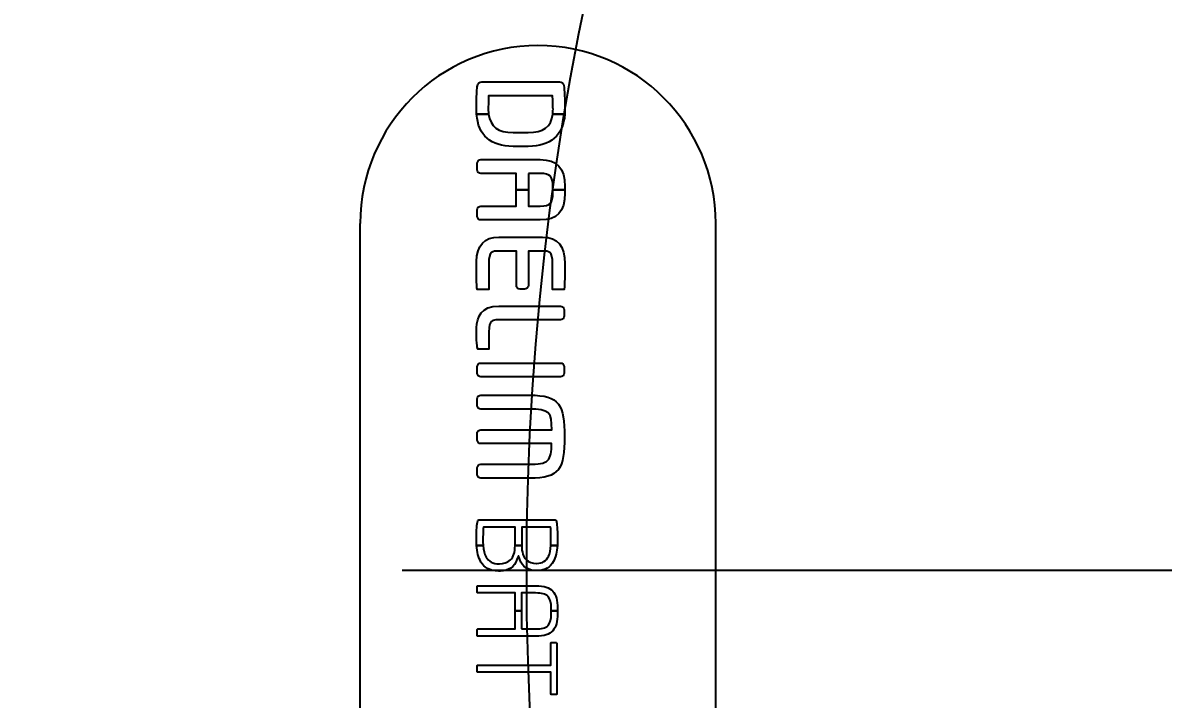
# Model space of a CAD drawing. Extents: x 4534 to 7211, y -322 to 1921.
# Drawn here: x 5032.8 to 5097, y 1279.9 to 1317.9 of the extents above; entities that cross this region are included whole.
import ezdxf
from ezdxf.lldxf.tags import DXFTag

# ---------------------------------------------------------------- set-up
doc = ezdxf.new("R2010")
doc.units = 0
doc.header["$LTSCALE"] = 3
doc.header["$MEASUREMENT"] = 0
doc.linetypes.add('CENTER', pattern=[2, 1.25, -0.25, 0.25, -0.25])
doc.layers.get('0').update_dxf_attribs({"linetype": 'CONTINUOUS'})
doc.layers.get('DEFPOINTS').update_dxf_attribs({"linetype": 'CONTINUOUS'})
doc.layers.add('THIN', color=8, linetype='CONTINUOUS')
doc.layers.add('중심선', color=1, linetype='CENTER')
doc.styles.get("Standard").update_dxf_attribs({"font": 'NanumGothic.ttf'})
tags = doc.linetypes.add('DASHED', pattern=[0.75, 0.5, -0.25]).pattern_tags.tags
tags[6:7] = [DXFTag(74, 4), DXFTag(75, 0), DXFTag(340, '0'), DXFTag(46, 1.0), DXFTag(50, 0.0), DXFTag(44, 0.0), DXFTag(45, 0.0)]
tags[4:5] = [DXFTag(74, 4), DXFTag(75, 0), DXFTag(340, '0'), DXFTag(46, 1.0), DXFTag(50, 0.0), DXFTag(44, 0.0), DXFTag(45, 0.0)]
doc.dimstyles.get("Standard").update_dxf_attribs({"dimtxt": 0.18, "dimasz": 0.18, "dimexe": 0.18, "dimexo": 0.0625, "dimgap": 0.09, "dimtad": 0, "dimtih": 1, "dimtoh": 1, "dimdec": 4, "dimzin": 0, "dimdsep": 46, "dimtxsty": 'Standard', "dimcen": 0.09, "dimadec": 0, "dimazin": 0, "dimtfac": 1, "dimtdec": 4, "dimtofl": 0, "dimtmove": 0, "dimatfit": 3, "dimfxl": 0, "dimtolj": 1, "dimtzin": 0, "dimarcsym": 0})

# ---------------------------------------------------------------- blocks, each defined once
blk = doc.blocks.new('*D39')
at = {"color": 3, "linetype": 'Continuous', "lineweight": -2}
for p, q in [((4786.179, 1468.209), (4786.179, 1606.012)), ((5476.224, 1288.12), (5476.224, 1606.012))]:
    blk.add_line(p, q, dxfattribs=at)
at = {"color": 3, "linetype": 'Continuous', "lineweight": 0}
blk.add_line((4806.179, 1605.212), (5456.224, 1605.212), dxfattribs=at)
at = {"color": 3, "linetype": 'Continuous'}
for points in [[(4806.179, 1608.545), (4806.179, 1601.878), (4786.179, 1605.212)], [(5456.224, 1608.545), (5456.224, 1601.878), (5476.224, 1605.212)]]:
    blk.add_solid(points, dxfattribs=at)
at = {"layer": 'DEFPOINTS', "color": 0, "linetype": 'Continuous'}
for p in [(5476.224, 1605.212), (4786.179, 1467.209), (5476.224, 1287.12)]:
    blk.add_point(p, dxfattribs=at)
at = {"color": 2, "linetype": 'Continuous', "lineweight": 5, "insert": (5143.836, 1631.542), "char_height": 30, "attachment_point": 5}
blk.add_mtext('\\A1;690', dxfattribs=at)
blk = doc.blocks.new('*D40')
at = {"color": 3, "lineweight": -2}
for p, q in [((4912.889, 1486.323), (5594.285, 1486.323)), ((4912.889, 1087.92), (5594.285, 1087.92))]:
    blk.add_line(p, q, dxfattribs=at)
at = {"color": 3, "linetype": 'Continuous', "lineweight": 0}
for p, q in [((5593.485, 1466.323), (5593.485, 1303.9)), ((5593.485, 1107.92), (5593.485, 1269.454))]:
    blk.add_line(p, q, dxfattribs=at)
at = {"color": 3}
for points in [[(5590.152, 1466.323), (5596.819, 1466.323), (5593.485, 1486.323)], [(5590.152, 1107.92), (5596.819, 1107.92), (5593.485, 1087.92)]]:
    blk.add_solid(points, dxfattribs=at)
at = {"layer": 'DEFPOINTS', "color": 0}
for p in [(4911.889, 1486.323), (4911.889, 1087.92), (5593.485, 1087.92)]:
    blk.add_point(p, dxfattribs=at)
at = {"color": 2, "insert": (5593.485, 1286.677), "char_height": 30, "attachment_point": 5}
blk.add_mtext('\\A1;400', dxfattribs=at)
blk = doc.blocks.new('*D41')
at = {"color": 3, "linetype": 'Continuous', "lineweight": -2}
for p, q in [((5006.224, 1358.12), (5006.224, 1548.121)), ((5476.224, 1288.12), (5476.224, 1548.121))]:
    blk.add_line(p, q, dxfattribs=at)
at = {"color": 3, "linetype": 'Continuous', "lineweight": 0}
blk.add_line((5026.224, 1547.321), (5456.224, 1547.321), dxfattribs=at)
at = {"color": 3, "linetype": 'Continuous'}
for points in [[(5026.224, 1550.654), (5026.224, 1543.988), (5006.224, 1547.321)], [(5456.224, 1550.654), (5456.224, 1543.988), (5476.224, 1547.321)]]:
    blk.add_solid(points, dxfattribs=at)
at = {"layer": 'DEFPOINTS', "color": 0, "linetype": 'Continuous'}
for p in [(5476.224, 1547.321), (5006.224, 1357.12), (5476.224, 1287.12)]:
    blk.add_point(p, dxfattribs=at)
at = {"color": 2, "linetype": 'Continuous', "lineweight": 5, "insert": (5241.224, 1568.544), "char_height": 30, "attachment_point": 5}
blk.add_mtext('\\A1;470', dxfattribs=at)

msp = doc.modelspace()

# ---------------------------------------------------------------- linework, layer by layer
at = {"linetype": 'ByBlock', "ltscale": 3}
for centre, start, end in [((5215.963, 1287.276), 120.81371, 180.05778), ((5215.963, 1286.964), 179.94222, 239.18629)]:
    msp.add_arc(centre, 154.804, start, end, dxfattribs=at)
for points in [[(5476.224, 1287.12), (5476.224, 1291.778), (5475.667, 1302.736), (5472.743, 1319.849), (5467.012, 1338.043), (5458.885, 1358.375), (5448.39, 1374.212), (5436.385, 1388.97), (5422.675, 1402.964), (5409.43, 1414.184), (5397.789, 1422.681), (5389.111, 1428.398), (5381.454, 1433.02), (5373.95, 1437.219), (5365.504, 1441.58), (5355.533, 1446.244), (5342.033, 1451.859), (5325.767, 1457.476), (5306.954, 1462.536), (5288.203, 1466.497), (5268.422, 1469.96), (5247.785, 1472.908), (5227.447, 1475.208), (5207.748, 1476.963), (5187.526, 1478.355), (5166.043, 1479.339), (5144.095, 1480.038), (5122.719, 1480.679), (5100.395, 1481.403), (5076.913, 1482.155), (5052.94, 1482.915), (5034.796, 1483.475), (5021.815, 1483.867), (5012.59, 1484.141), (5001.289, 1484.47), (4987.779, 1484.852), (4954.499, 1485.279), (4936.571, 1485.74), (4923.883, 1486.041), (4918.518, 1486.193), (4916.308, 1486.243), (4914.098, 1486.293), (4911.889, 1486.341)], [(5476.224, 1287.12), (5476.224, 1282.462), (5475.667, 1271.504), (5472.743, 1254.391), (5467.012, 1236.197), (5458.885, 1215.865), (5448.39, 1200.028), (5436.385, 1185.27), (5422.675, 1171.276), (5409.43, 1160.056), (5397.789, 1151.559), (5389.111, 1145.842), (5381.454, 1141.22), (5373.95, 1137.021), (5365.504, 1132.66), (5355.533, 1127.996), (5342.033, 1122.381), (5325.767, 1116.764), (5306.954, 1111.704), (5288.203, 1107.743), (5268.422, 1104.28), (5247.785, 1101.332), (5227.447, 1099.032), (5207.748, 1097.277), (5187.526, 1095.885), (5166.043, 1094.901), (5144.095, 1094.202), (5122.719, 1093.561), (5100.395, 1092.837), (5076.913, 1092.085), (5052.94, 1091.325), (5034.796, 1090.765), (5021.815, 1090.373), (5012.59, 1090.099), (5001.289, 1089.77), (4987.779, 1089.388), (4954.499, 1088.961), (4936.571, 1088.5), (4923.883, 1088.199), (4918.518, 1088.047), (4916.308, 1087.997), (4914.098, 1087.947), (4911.889, 1087.899)]]:
    msp.add_open_spline(points, degree=3, knots=[0.5000347, 0.5000347, 0.5000347, 0.5000347, 0.511055, 0.5259616, 0.5410131, 0.5560892, 0.5710814, 0.5858838, 0.6010791, 0.6174002, 0.6269221, 0.6351905, 0.6419975, 0.6480953, 0.6555484, 0.6645, 0.6741502, 0.6901592, 0.7052037, 0.7202484, 0.7355228, 0.7527469, 0.7696005, 0.7839803, 0.7995713, 0.8175906, 0.834898, 0.8515653, 0.8682272, 0.8877841, 0.9071961, 0.9250173, 0.9307656, 0.9379462, 0.9468697, 0.9575366, 0.9699472, 0.9841017, 1, 1, 1, 1.0052335, 1.0052335, 1.0052335, 1.0052335])
at = {"layer": 'THIN', "linetype": 'DASHED', "ltscale": 3}
for p, q in [((5051.814, 1267.62), (5051.814, 1306.62)), ((5071.814, 1267.62), (5071.814, 1306.62))]:
    msp.add_line(p, q, dxfattribs=at)
msp.add_arc((5061.814, 1306.62), 10, 0, 180, dxfattribs=at)
at = {"layer": 'THIN'}
for points, knots in [([(5059.036, 1312.761), (5059.024, 1312.849), (5059.019, 1312.943), (5059.019, 1313.043), (5059.019, 1313.043), (5059.019, 1313.043), (5059.031, 1313.642), (5059.035, 1313.792), (5059.035, 1313.792), (5059.035, 1313.792), (5062.624, 1313.792), (5062.624, 1313.792), (5062.624, 1313.792), (5062.654, 1313.488), (5062.66, 1313.048), (5062.66, 1313.043), (5062.66, 1313.043), (5062.66, 1312.943), (5062.655, 1312.849), (5062.645, 1312.761), (5062.645, 1312.761), (5062.645, 1312.761), (5063.322, 1312.761), (5063.322, 1312.761), (5063.322, 1312.761), (5063.329, 1312.852), (5063.333, 1312.946), (5063.333, 1313.043), (5063.333, 1313.043), (5063.333, 1313.526), (5063.304, 1314.164), (5063.272, 1314.371), (5063.272, 1314.371), (5063.249, 1314.496), (5063.153, 1314.585), (5063.024, 1314.585), (5063.024, 1314.585), (5063.024, 1314.585), (5058.66, 1314.585), (5058.66, 1314.585), (5058.66, 1314.585), (5058.522, 1314.585), (5058.431, 1314.495), (5058.403, 1314.365), (5058.403, 1314.365), (5058.384, 1314.223), (5058.363, 1313.853), (5058.353, 1313.474), (5058.353, 1313.474), (5058.353, 1313.474), (5058.353, 1312.849), (5058.353, 1312.849), (5058.353, 1312.849), (5058.354, 1312.819), (5058.356, 1312.79), (5058.359, 1312.761), (5058.359, 1312.761), (5058.359, 1312.761), (5059.036, 1312.761), (5059.036, 1312.761)], [0, 0, 0, 0, 0.066667, 0.066667, 0.066667, 0.066667, 0.133333, 0.133333, 0.133333, 0.133333, 0.2, 0.2, 0.2, 0.2, 0.266667, 0.266667, 0.266667, 0.266667, 0.333333, 0.333333, 0.333333, 0.333333, 0.4, 0.4, 0.4, 0.4, 0.466667, 0.466667, 0.466667, 0.466667, 0.533333, 0.533333, 0.533333, 0.533333, 0.6, 0.6, 0.6, 0.6, 0.666667, 0.666667, 0.666667, 0.666667, 0.733333, 0.733333, 0.733333, 0.733333, 0.8, 0.8, 0.8, 0.8, 0.866667, 0.866667, 0.866667, 0.866667, 0.933333, 0.933333, 0.933333, 0.933333, 1, 1, 1, 1]), ([(5060.41, 1311.731), (5059.581, 1311.731), (5059.128, 1312.068), (5059.036, 1312.761), (5059.036, 1312.761), (5059.036, 1312.761), (5058.359, 1312.761), (5058.359, 1312.761), (5058.359, 1312.761), (5058.454, 1311.58), (5059.158, 1310.957), (5060.41, 1310.957), (5060.41, 1310.957), (5060.41, 1310.957), (5061.271, 1310.957), (5061.271, 1310.957), (5061.271, 1310.957), (5062.524, 1310.957), (5063.228, 1311.579), (5063.322, 1312.761), (5063.322, 1312.761), (5063.322, 1312.761), (5062.645, 1312.761), (5062.645, 1312.761), (5062.645, 1312.761), (5062.559, 1312.052), (5062.124, 1311.731), (5061.271, 1311.731), (5061.271, 1311.731), (5061.271, 1311.731), (5060.41, 1311.731), (5060.41, 1311.731)], [0, 0, 0, 0, 0.125, 0.125, 0.125, 0.125, 0.25, 0.25, 0.25, 0.25, 0.375, 0.375, 0.375, 0.375, 0.5, 0.5, 0.5, 0.5, 0.625, 0.625, 0.625, 0.625, 0.75, 0.75, 0.75, 0.75, 0.875, 0.875, 0.875, 0.875, 1, 1, 1, 1]), ([(5061.278, 1309.43), (5061.278, 1309.43), (5061.929, 1309.43), (5061.929, 1309.43), (5061.929, 1309.43), (5062.543, 1309.43), (5062.647, 1309.25), (5062.647, 1308.704), (5062.647, 1308.704), (5062.647, 1308.704), (5062.647, 1308.512), (5062.647, 1308.512), (5062.647, 1308.512), (5062.647, 1308.512), (5063.332, 1308.512), (5063.332, 1308.512), (5063.332, 1308.512), (5063.332, 1308.512), (5063.332, 1308.704), (5063.332, 1308.704), (5063.332, 1308.704), (5063.332, 1309.745), (5062.901, 1310.21), (5061.929, 1310.21), (5061.929, 1310.21), (5061.929, 1310.21), (5058.605, 1310.21), (5058.605, 1310.21), (5058.605, 1310.21), (5058.486, 1310.21), (5058.387, 1310.114), (5058.387, 1310.004), (5058.387, 1310.004), (5058.387, 1310.004), (5058.387, 1309.639), (5058.387, 1309.639), (5058.387, 1309.639), (5058.387, 1309.511), (5058.501, 1309.43), (5058.605, 1309.43), (5058.605, 1309.43), (5058.605, 1309.43), (5060.594, 1309.43), (5060.594, 1309.43), (5060.594, 1309.43), (5060.594, 1309.43), (5060.594, 1308.512), (5060.594, 1308.512), (5060.594, 1308.512), (5060.594, 1308.512), (5061.278, 1308.512), (5061.278, 1308.512), (5061.278, 1308.512), (5061.278, 1308.512), (5061.278, 1309.43), (5061.278, 1309.43)], [0, 0, 0, 0, 0.071429, 0.071429, 0.071429, 0.071429, 0.142857, 0.142857, 0.142857, 0.142857, 0.214286, 0.214286, 0.214286, 0.214286, 0.285714, 0.285714, 0.285714, 0.285714, 0.357143, 0.357143, 0.357143, 0.357143, 0.428571, 0.428571, 0.428571, 0.428571, 0.5, 0.5, 0.5, 0.5, 0.571429, 0.571429, 0.571429, 0.571429, 0.642857, 0.642857, 0.642857, 0.642857, 0.714286, 0.714286, 0.714286, 0.714286, 0.785714, 0.785714, 0.785714, 0.785714, 0.857143, 0.857143, 0.857143, 0.857143, 0.928571, 0.928571, 0.928571, 0.928571, 1, 1, 1, 1]), ([(5062.647, 1308.512), (5062.647, 1308.512), (5062.647, 1308.323), (5062.647, 1308.323), (5062.647, 1308.323), (5062.647, 1307.776), (5062.543, 1307.594), (5061.929, 1307.594), (5061.929, 1307.594), (5061.929, 1307.594), (5061.278, 1307.594), (5061.278, 1307.594), (5061.278, 1307.594), (5061.278, 1307.594), (5061.278, 1308.512), (5061.278, 1308.512), (5061.278, 1308.512), (5061.278, 1308.512), (5060.594, 1308.512), (5060.594, 1308.512), (5060.594, 1308.512), (5060.594, 1308.512), (5060.594, 1307.594), (5060.594, 1307.594), (5060.594, 1307.594), (5060.594, 1307.594), (5058.605, 1307.594), (5058.605, 1307.594), (5058.605, 1307.594), (5058.482, 1307.594), (5058.387, 1307.501), (5058.387, 1307.385), (5058.387, 1307.385), (5058.387, 1307.385), (5058.387, 1307.027), (5058.387, 1307.027), (5058.387, 1307.027), (5058.387, 1306.899), (5058.503, 1306.816), (5058.605, 1306.816), (5058.605, 1306.816), (5058.605, 1306.816), (5061.929, 1306.816), (5061.929, 1306.816), (5061.929, 1306.816), (5062.901, 1306.816), (5063.332, 1307.281), (5063.332, 1308.323), (5063.332, 1308.323), (5063.332, 1308.323), (5063.332, 1308.512), (5063.332, 1308.512), (5063.332, 1308.512), (5063.332, 1308.512), (5062.647, 1308.512), (5062.647, 1308.512)], [0, 0, 0, 0, 0.071429, 0.071429, 0.071429, 0.071429, 0.142857, 0.142857, 0.142857, 0.142857, 0.214286, 0.214286, 0.214286, 0.214286, 0.285714, 0.285714, 0.285714, 0.285714, 0.357143, 0.357143, 0.357143, 0.357143, 0.428571, 0.428571, 0.428571, 0.428571, 0.5, 0.5, 0.5, 0.5, 0.571429, 0.571429, 0.571429, 0.571429, 0.642857, 0.642857, 0.642857, 0.642857, 0.714286, 0.714286, 0.714286, 0.714286, 0.785714, 0.785714, 0.785714, 0.785714, 0.857143, 0.857143, 0.857143, 0.857143, 0.928571, 0.928571, 0.928571, 0.928571, 1, 1, 1, 1]), ([(5058.384, 1302.949), (5058.384, 1302.949), (5058.388, 1302.915), (5058.388, 1302.915), (5058.388, 1302.915), (5058.388, 1302.915), (5059.049, 1302.915), (5059.049, 1302.915), (5059.049, 1302.915), (5059.049, 1302.915), (5059.049, 1304.351), (5059.049, 1304.351), (5059.049, 1304.351), (5059.049, 1305.071), (5059.248, 1305.071), (5059.616, 1305.071), (5059.616, 1305.071), (5059.616, 1305.071), (5060.599, 1305.071), (5060.599, 1305.071), (5060.599, 1305.071), (5060.599, 1305.071), (5060.599, 1303.141), (5060.599, 1303.141), (5060.599, 1303.141), (5060.599, 1303.018), (5060.687, 1302.92), (5060.806, 1302.92), (5060.806, 1302.92), (5060.806, 1302.92), (5061.052, 1302.92), (5061.052, 1302.92), (5061.052, 1302.92), (5061.174, 1302.92), (5061.272, 1303.018), (5061.272, 1303.141), (5061.272, 1303.141), (5061.272, 1303.141), (5061.272, 1305.071), (5061.272, 1305.071), (5061.272, 1305.071), (5061.272, 1305.071), (5062.064, 1305.071), (5062.064, 1305.071), (5062.064, 1305.071), (5062.432, 1305.071), (5062.635, 1305.071), (5062.635, 1304.351), (5062.635, 1304.351), (5062.635, 1304.351), (5062.629, 1302.915), (5062.629, 1302.915), (5062.629, 1302.915), (5062.629, 1302.915), (5063.28, 1302.915), (5063.28, 1302.915), (5063.28, 1302.915), (5063.28, 1302.915), (5063.297, 1303.068), (5063.297, 1303.068), (5063.297, 1303.068), (5063.321, 1303.35), (5063.333, 1303.999), (5063.333, 1304.355), (5063.333, 1304.355), (5063.333, 1305.363), (5062.918, 1305.853), (5062.064, 1305.853), (5062.064, 1305.853), (5062.064, 1305.853), (5059.616, 1305.853), (5059.616, 1305.853), (5059.616, 1305.853), (5058.795, 1305.853), (5058.386, 1305.398), (5058.353, 1304.474), (5058.353, 1304.474), (5058.353, 1304.474), (5058.353, 1303.683), (5058.353, 1303.683), (5058.353, 1303.683), (5058.358, 1303.428), (5058.366, 1303.196), (5058.377, 1303.067), (5058.377, 1303.067), (5058.377, 1303.07), (5058.384, 1302.949), (5058.384, 1302.949)], [0, 0, 0, 0, 0.045455, 0.045455, 0.045455, 0.045455, 0.090909, 0.090909, 0.090909, 0.090909, 0.136364, 0.136364, 0.136364, 0.136364, 0.181818, 0.181818, 0.181818, 0.181818, 0.227273, 0.227273, 0.227273, 0.227273, 0.272727, 0.272727, 0.272727, 0.272727, 0.318182, 0.318182, 0.318182, 0.318182, 0.363636, 0.363636, 0.363636, 0.363636, 0.409091, 0.409091, 0.409091, 0.409091, 0.454545, 0.454545, 0.454545, 0.454545, 0.5, 0.5, 0.5, 0.5, 0.545455, 0.545455, 0.545455, 0.545455, 0.590909, 0.590909, 0.590909, 0.590909, 0.636364, 0.636364, 0.636364, 0.636364, 0.681818, 0.681818, 0.681818, 0.681818, 0.727273, 0.727273, 0.727273, 0.727273, 0.772727, 0.772727, 0.772727, 0.772727, 0.818182, 0.818182, 0.818182, 0.818182, 0.863636, 0.863636, 0.863636, 0.863636, 0.909091, 0.909091, 0.909091, 0.909091, 0.954545, 0.954545, 0.954545, 0.954545, 1, 1, 1, 1]), ([(5058.399, 1299.691), (5058.399, 1299.692), (5058.419, 1299.581), (5058.419, 1299.581), (5058.419, 1299.581), (5058.419, 1299.581), (5058.425, 1299.547), (5058.425, 1299.547), (5058.425, 1299.547), (5058.425, 1299.547), (5059.049, 1299.547), (5059.049, 1299.547), (5059.049, 1299.547), (5059.049, 1299.547), (5059.049, 1300.533), (5059.049, 1300.533), (5059.049, 1300.533), (5059.049, 1301.2), (5059.297, 1301.2), (5059.543, 1301.2), (5059.543, 1301.2), (5059.543, 1301.2), (5063.072, 1301.2), (5063.072, 1301.2), (5063.072, 1301.2), (5063.19, 1301.2), (5063.291, 1301.301), (5063.291, 1301.42), (5063.291, 1301.42), (5063.291, 1301.42), (5063.291, 1301.757), (5063.291, 1301.757), (5063.291, 1301.757), (5063.291, 1301.877), (5063.19, 1301.979), (5063.072, 1301.979), (5063.072, 1301.979), (5063.072, 1301.979), (5059.616, 1301.979), (5059.616, 1301.979), (5059.616, 1301.979), (5058.609, 1301.979), (5058.389, 1301.366), (5058.353, 1300.759), (5058.353, 1300.759), (5058.353, 1300.759), (5058.353, 1300.163), (5058.353, 1300.163), (5058.353, 1300.163), (5058.361, 1299.966), (5058.375, 1299.874), (5058.387, 1299.777), (5058.387, 1299.777), (5058.387, 1299.777), (5058.399, 1299.691), (5058.399, 1299.691)], [0, 0, 0, 0, 0.071429, 0.071429, 0.071429, 0.071429, 0.142857, 0.142857, 0.142857, 0.142857, 0.214286, 0.214286, 0.214286, 0.214286, 0.285714, 0.285714, 0.285714, 0.285714, 0.357143, 0.357143, 0.357143, 0.357143, 0.428571, 0.428571, 0.428571, 0.428571, 0.5, 0.5, 0.5, 0.5, 0.571429, 0.571429, 0.571429, 0.571429, 0.642857, 0.642857, 0.642857, 0.642857, 0.714286, 0.714286, 0.714286, 0.714286, 0.785714, 0.785714, 0.785714, 0.785714, 0.857143, 0.857143, 0.857143, 0.857143, 0.928571, 0.928571, 0.928571, 0.928571, 1, 1, 1, 1]), ([(5063.291, 1298.565), (5063.291, 1298.696), (5063.183, 1298.774), (5063.078, 1298.774), (5063.078, 1298.774), (5063.078, 1298.774), (5058.605, 1298.774), (5058.605, 1298.774), (5058.605, 1298.774), (5058.482, 1298.774), (5058.386, 1298.68), (5058.386, 1298.565), (5058.386, 1298.565), (5058.386, 1298.565), (5058.386, 1298.203), (5058.386, 1298.203), (5058.386, 1298.203), (5058.386, 1298.073), (5058.501, 1297.996), (5058.605, 1297.996), (5058.605, 1297.996), (5058.605, 1297.996), (5063.078, 1297.996), (5063.078, 1297.996), (5063.078, 1297.996), (5063.196, 1297.996), (5063.291, 1298.086), (5063.291, 1298.203), (5063.291, 1298.203), (5063.291, 1298.203), (5063.291, 1298.565), (5063.291, 1298.565)], [0, 0, 0, 0, 0.125, 0.125, 0.125, 0.125, 0.25, 0.25, 0.25, 0.25, 0.375, 0.375, 0.375, 0.375, 0.5, 0.5, 0.5, 0.5, 0.625, 0.625, 0.625, 0.625, 0.75, 0.75, 0.75, 0.75, 0.875, 0.875, 0.875, 0.875, 1, 1, 1, 1]), ([(5058.386, 1292.874), (5058.386, 1292.874), (5058.386, 1292.504), (5058.386, 1292.504), (5058.386, 1292.504), (5058.386, 1292.377), (5058.504, 1292.296), (5058.605, 1292.296), (5058.605, 1292.296), (5058.605, 1292.296), (5061.355, 1292.296), (5061.355, 1292.296), (5061.355, 1292.296), (5063.028, 1292.296), (5063.31, 1292.848), (5063.31, 1294.627), (5063.31, 1294.627), (5063.31, 1296.412), (5063.028, 1296.965), (5061.355, 1296.965), (5061.355, 1296.965), (5061.355, 1296.965), (5058.605, 1296.965), (5058.605, 1296.965), (5058.605, 1296.965), (5058.482, 1296.965), (5058.386, 1296.871), (5058.386, 1296.756), (5058.386, 1296.756), (5058.386, 1296.756), (5058.386, 1296.389), (5058.386, 1296.389), (5058.386, 1296.389), (5058.386, 1296.258), (5058.501, 1296.18), (5058.605, 1296.18), (5058.605, 1296.18), (5058.605, 1296.18), (5061.293, 1296.18), (5061.293, 1296.18), (5061.293, 1296.18), (5062.474, 1296.18), (5062.589, 1296.02), (5062.592, 1295.017), (5062.592, 1295.017), (5062.592, 1295.017), (5058.605, 1295.017), (5058.605, 1295.017), (5058.605, 1295.017), (5058.477, 1295.017), (5058.386, 1294.93), (5058.386, 1294.811), (5058.386, 1294.811), (5058.386, 1294.811), (5058.386, 1294.449), (5058.386, 1294.449), (5058.386, 1294.449), (5058.386, 1294.32), (5058.501, 1294.243), (5058.605, 1294.243), (5058.605, 1294.243), (5058.605, 1294.243), (5062.584, 1294.243), (5062.584, 1294.243), (5062.584, 1294.243), (5062.583, 1293.775), (5062.533, 1293.477), (5062.367, 1293.308), (5062.367, 1293.308), (5062.181, 1293.119), (5061.829, 1293.083), (5061.293, 1293.083), (5061.293, 1293.083), (5061.293, 1293.083), (5058.605, 1293.083), (5058.605, 1293.083), (5058.605, 1293.083), (5058.486, 1293.083), (5058.386, 1292.988), (5058.386, 1292.874)], [0, 0, 0, 0, 0.05, 0.05, 0.05, 0.05, 0.1, 0.1, 0.1, 0.1, 0.15, 0.15, 0.15, 0.15, 0.2, 0.2, 0.2, 0.2, 0.25, 0.25, 0.25, 0.25, 0.3, 0.3, 0.3, 0.3, 0.35, 0.35, 0.35, 0.35, 0.4, 0.4, 0.4, 0.4, 0.45, 0.45, 0.45, 0.45, 0.5, 0.5, 0.5, 0.5, 0.55, 0.55, 0.55, 0.55, 0.6, 0.6, 0.6, 0.6, 0.65, 0.65, 0.65, 0.65, 0.7, 0.7, 0.7, 0.7, 0.75, 0.75, 0.75, 0.75, 0.8, 0.8, 0.8, 0.8, 0.85, 0.85, 0.85, 0.85, 0.9, 0.9, 0.9, 0.9, 0.95, 0.95, 0.95, 0.95, 1, 1, 1, 1]), ([(5058.726, 1288.52), (5058.719, 1288.615), (5058.716, 1288.716), (5058.716, 1288.822), (5058.716, 1288.822), (5058.716, 1289.045), (5058.731, 1289.272), (5058.738, 1289.474), (5058.738, 1289.474), (5058.738, 1289.474), (5058.741, 1289.553), (5058.741, 1289.553), (5058.741, 1289.553), (5058.741, 1289.553), (5060.523, 1289.553), (5060.523, 1289.553), (5060.523, 1289.553), (5060.523, 1289.553), (5060.523, 1288.52), (5060.523, 1288.52), (5060.523, 1288.52), (5060.523, 1288.52), (5060.898, 1288.52), (5060.898, 1288.52), (5060.898, 1288.52), (5060.898, 1288.52), (5060.898, 1289.553), (5060.898, 1289.553), (5060.898, 1289.553), (5060.898, 1289.553), (5062.528, 1289.553), (5062.528, 1289.553), (5062.528, 1289.553), (5062.528, 1289.553), (5062.531, 1289.475), (5062.531, 1289.475), (5062.531, 1289.475), (5062.535, 1289.301), (5062.546, 1289.069), (5062.546, 1288.853), (5062.546, 1288.853), (5062.546, 1288.736), (5062.544, 1288.625), (5062.538, 1288.52), (5062.538, 1288.52), (5062.538, 1288.52), (5062.905, 1288.52), (5062.905, 1288.52), (5062.905, 1288.52), (5062.913, 1288.628), (5062.917, 1288.74), (5062.917, 1288.853), (5062.917, 1288.853), (5062.917, 1289.256), (5062.892, 1289.636), (5062.863, 1289.839), (5062.863, 1289.839), (5062.857, 1289.892), (5062.841, 1289.918), (5062.821, 1289.934), (5062.821, 1289.934), (5062.81, 1289.95), (5062.777, 1289.964), (5062.712, 1289.964), (5062.712, 1289.964), (5062.712, 1289.964), (5058.564, 1289.964), (5058.564, 1289.964), (5058.564, 1289.964), (5058.492, 1289.964), (5058.459, 1289.95), (5058.444, 1289.938), (5058.444, 1289.938), (5058.433, 1289.924), (5058.414, 1289.894), (5058.403, 1289.827), (5058.403, 1289.827), (5058.372, 1289.599), (5058.349, 1289.232), (5058.349, 1288.822), (5058.349, 1288.822), (5058.349, 1288.72), (5058.352, 1288.618), (5058.359, 1288.52), (5058.359, 1288.52), (5058.359, 1288.52), (5058.726, 1288.52), (5058.726, 1288.52)], [0, 0, 0, 0, 0.045455, 0.045455, 0.045455, 0.045455, 0.090909, 0.090909, 0.090909, 0.090909, 0.136364, 0.136364, 0.136364, 0.136364, 0.181818, 0.181818, 0.181818, 0.181818, 0.227273, 0.227273, 0.227273, 0.227273, 0.272727, 0.272727, 0.272727, 0.272727, 0.318182, 0.318182, 0.318182, 0.318182, 0.363636, 0.363636, 0.363636, 0.363636, 0.409091, 0.409091, 0.409091, 0.409091, 0.454545, 0.454545, 0.454545, 0.454545, 0.5, 0.5, 0.5, 0.5, 0.545455, 0.545455, 0.545455, 0.545455, 0.590909, 0.590909, 0.590909, 0.590909, 0.636364, 0.636364, 0.636364, 0.636364, 0.681818, 0.681818, 0.681818, 0.681818, 0.727273, 0.727273, 0.727273, 0.727273, 0.772727, 0.772727, 0.772727, 0.772727, 0.818182, 0.818182, 0.818182, 0.818182, 0.863636, 0.863636, 0.863636, 0.863636, 0.909091, 0.909091, 0.909091, 0.909091, 0.954545, 0.954545, 0.954545, 0.954545, 1, 1, 1, 1]), ([(5059.635, 1287.486), (5059.283, 1287.484), (5059.034, 1287.62), (5058.894, 1287.863), (5058.894, 1287.863), (5058.793, 1288.039), (5058.744, 1288.26), (5058.726, 1288.52), (5058.726, 1288.52), (5058.726, 1288.52), (5058.359, 1288.52), (5058.359, 1288.52), (5058.359, 1288.52), (5058.384, 1288.159), (5058.461, 1287.832), (5058.604, 1287.587), (5058.604, 1287.587), (5058.796, 1287.276), (5059.089, 1287.082), (5059.595, 1287.08), (5059.595, 1287.08), (5059.595, 1287.08), (5059.701, 1287.08), (5059.701, 1287.08), (5059.701, 1287.08), (5060.148, 1287.082), (5060.492, 1287.319), (5060.63, 1287.72), (5060.63, 1287.72), (5060.63, 1287.72), (5060.71, 1287.929), (5060.71, 1287.929), (5060.71, 1287.929), (5060.71, 1287.929), (5060.784, 1287.721), (5060.784, 1287.721), (5060.784, 1287.721), (5060.945, 1287.325), (5061.256, 1287.107), (5061.688, 1287.106), (5061.688, 1287.106), (5061.688, 1287.106), (5061.794, 1287.106), (5061.794, 1287.106), (5061.794, 1287.106), (5062.239, 1287.107), (5062.503, 1287.294), (5062.675, 1287.605), (5062.675, 1287.605), (5062.805, 1287.845), (5062.878, 1288.164), (5062.905, 1288.52), (5062.905, 1288.52), (5062.905, 1288.52), (5062.538, 1288.52), (5062.538, 1288.52), (5062.538, 1288.52), (5062.523, 1288.279), (5062.485, 1288.071), (5062.401, 1287.901), (5062.401, 1287.901), (5062.288, 1287.657), (5062.069, 1287.507), (5061.746, 1287.511), (5061.746, 1287.511), (5061.746, 1287.511), (5061.724, 1287.511), (5061.724, 1287.511), (5061.724, 1287.511), (5061.52, 1287.511), (5061.307, 1287.563), (5061.145, 1287.723), (5061.145, 1287.723), (5060.99, 1287.881), (5060.898, 1288.135), (5060.898, 1288.508), (5060.898, 1288.508), (5060.898, 1288.508), (5060.898, 1288.52), (5060.898, 1288.52), (5060.898, 1288.52), (5060.898, 1288.52), (5060.523, 1288.52), (5060.523, 1288.52), (5060.523, 1288.52), (5060.523, 1288.52), (5060.523, 1288.509), (5060.523, 1288.509), (5060.523, 1288.509), (5060.523, 1288.128), (5060.434, 1287.867), (5060.26, 1287.705), (5060.26, 1287.705), (5060.095, 1287.541), (5059.871, 1287.486), (5059.651, 1287.486), (5059.651, 1287.486), (5059.651, 1287.486), (5059.635, 1287.486), (5059.635, 1287.486)], [0, 0, 0, 0, 0.04, 0.04, 0.04, 0.04, 0.08, 0.08, 0.08, 0.08, 0.12, 0.12, 0.12, 0.12, 0.16, 0.16, 0.16, 0.16, 0.2, 0.2, 0.2, 0.2, 0.24, 0.24, 0.24, 0.24, 0.28, 0.28, 0.28, 0.28, 0.32, 0.32, 0.32, 0.32, 0.36, 0.36, 0.36, 0.36, 0.4, 0.4, 0.4, 0.4, 0.44, 0.44, 0.44, 0.44, 0.48, 0.48, 0.48, 0.48, 0.52, 0.52, 0.52, 0.52, 0.56, 0.56, 0.56, 0.56, 0.6, 0.6, 0.6, 0.6, 0.64, 0.64, 0.64, 0.64, 0.68, 0.68, 0.68, 0.68, 0.72, 0.72, 0.72, 0.72, 0.76, 0.76, 0.76, 0.76, 0.8, 0.8, 0.8, 0.8, 0.84, 0.84, 0.84, 0.84, 0.88, 0.88, 0.88, 0.88, 0.92, 0.92, 0.92, 0.92, 0.96, 0.96, 0.96, 0.96, 1, 1, 1, 1]), ([(5060.885, 1284.834), (5060.885, 1284.834), (5060.885, 1285.846), (5060.885, 1285.846), (5060.885, 1285.846), (5060.885, 1285.846), (5061.681, 1285.846), (5061.681, 1285.846), (5061.681, 1285.846), (5062.012, 1285.846), (5062.239, 1285.797), (5062.382, 1285.647), (5062.382, 1285.647), (5062.525, 1285.497), (5062.553, 1285.281), (5062.554, 1284.992), (5062.554, 1284.992), (5062.554, 1284.992), (5062.554, 1284.834), (5062.554, 1284.834), (5062.554, 1284.834), (5062.554, 1284.834), (5062.916, 1284.834), (5062.916, 1284.834), (5062.916, 1284.834), (5062.916, 1284.834), (5062.916, 1284.992), (5062.916, 1284.992), (5062.916, 1284.992), (5062.917, 1285.433), (5062.827, 1285.745), (5062.649, 1285.945), (5062.649, 1285.945), (5062.467, 1286.145), (5062.168, 1286.253), (5061.699, 1286.253), (5061.699, 1286.253), (5061.699, 1286.253), (5058.439, 1286.253), (5058.439, 1286.253), (5058.439, 1286.253), (5058.432, 1286.254), (5058.414, 1286.248), (5058.403, 1286.24), (5058.403, 1286.24), (5058.394, 1286.232), (5058.393, 1286.225), (5058.393, 1286.221), (5058.393, 1286.221), (5058.393, 1286.221), (5058.393, 1285.878), (5058.393, 1285.878), (5058.393, 1285.878), (5058.393, 1285.864), (5058.409, 1285.848), (5058.439, 1285.846), (5058.439, 1285.846), (5058.439, 1285.846), (5060.527, 1285.846), (5060.527, 1285.846), (5060.527, 1285.846), (5060.527, 1285.846), (5060.527, 1284.834), (5060.527, 1284.834), (5060.527, 1284.834), (5060.527, 1284.834), (5060.885, 1284.834), (5060.885, 1284.834)], [0, 0, 0, 0, 0.058824, 0.058824, 0.058824, 0.058824, 0.117647, 0.117647, 0.117647, 0.117647, 0.176471, 0.176471, 0.176471, 0.176471, 0.235294, 0.235294, 0.235294, 0.235294, 0.294118, 0.294118, 0.294118, 0.294118, 0.352941, 0.352941, 0.352941, 0.352941, 0.411765, 0.411765, 0.411765, 0.411765, 0.470588, 0.470588, 0.470588, 0.470588, 0.529412, 0.529412, 0.529412, 0.529412, 0.588235, 0.588235, 0.588235, 0.588235, 0.647059, 0.647059, 0.647059, 0.647059, 0.705882, 0.705882, 0.705882, 0.705882, 0.764706, 0.764706, 0.764706, 0.764706, 0.823529, 0.823529, 0.823529, 0.823529, 0.882353, 0.882353, 0.882353, 0.882353, 0.941176, 0.941176, 0.941176, 0.941176, 1, 1, 1, 1]), ([(5060.885, 1283.822), (5060.885, 1283.822), (5060.885, 1284.834), (5060.885, 1284.834), (5060.885, 1284.834), (5060.885, 1284.834), (5060.527, 1284.834), (5060.527, 1284.834), (5060.527, 1284.834), (5060.527, 1284.834), (5060.527, 1283.822), (5060.527, 1283.822), (5060.527, 1283.822), (5060.527, 1283.822), (5058.439, 1283.822), (5058.439, 1283.822), (5058.439, 1283.822), (5058.406, 1283.821), (5058.393, 1283.801), (5058.393, 1283.79), (5058.393, 1283.79), (5058.393, 1283.79), (5058.393, 1283.444), (5058.393, 1283.444), (5058.393, 1283.444), (5058.393, 1283.441), (5058.394, 1283.434), (5058.403, 1283.426), (5058.403, 1283.426), (5058.414, 1283.417), (5058.432, 1283.412), (5058.439, 1283.412), (5058.439, 1283.412), (5058.439, 1283.412), (5061.699, 1283.412), (5061.699, 1283.412), (5061.699, 1283.412), (5062.168, 1283.413), (5062.467, 1283.525), (5062.649, 1283.723), (5062.649, 1283.723), (5062.827, 1283.924), (5062.917, 1284.236), (5062.916, 1284.676), (5062.916, 1284.676), (5062.916, 1284.676), (5062.916, 1284.834), (5062.916, 1284.834), (5062.916, 1284.834), (5062.916, 1284.834), (5062.554, 1284.834), (5062.554, 1284.834), (5062.554, 1284.834), (5062.554, 1284.834), (5062.554, 1284.676), (5062.554, 1284.676), (5062.554, 1284.676), (5062.553, 1284.388), (5062.525, 1284.17), (5062.382, 1284.019), (5062.382, 1284.019), (5062.239, 1283.87), (5062.012, 1283.822), (5061.681, 1283.822), (5061.681, 1283.822), (5061.681, 1283.822), (5060.885, 1283.822), (5060.885, 1283.822)], [0, 0, 0, 0, 0.058824, 0.058824, 0.058824, 0.058824, 0.117647, 0.117647, 0.117647, 0.117647, 0.176471, 0.176471, 0.176471, 0.176471, 0.235294, 0.235294, 0.235294, 0.235294, 0.294118, 0.294118, 0.294118, 0.294118, 0.352941, 0.352941, 0.352941, 0.352941, 0.411765, 0.411765, 0.411765, 0.411765, 0.470588, 0.470588, 0.470588, 0.470588, 0.529412, 0.529412, 0.529412, 0.529412, 0.588235, 0.588235, 0.588235, 0.588235, 0.647059, 0.647059, 0.647059, 0.647059, 0.705882, 0.705882, 0.705882, 0.705882, 0.764706, 0.764706, 0.764706, 0.764706, 0.823529, 0.823529, 0.823529, 0.823529, 0.882353, 0.882353, 0.882353, 0.882353, 0.941176, 0.941176, 0.941176, 0.941176, 1, 1, 1, 1]), ([(5062.87, 1280.169), (5062.87, 1280.169), (5062.87, 1283.016), (5062.87, 1283.016), (5062.87, 1283.016), (5062.869, 1283.047), (5062.847, 1283.06), (5062.836, 1283.06), (5062.836, 1283.06), (5062.836, 1283.06), (5062.562, 1283.06), (5062.562, 1283.06), (5062.562, 1283.06), (5062.55, 1283.059), (5062.557, 1283.06), (5062.553, 1283.057), (5062.553, 1283.057), (5062.549, 1283.054), (5062.542, 1283.038), (5062.543, 1283.016), (5062.543, 1283.016), (5062.543, 1283.016), (5062.543, 1281.795), (5062.543, 1281.795), (5062.543, 1281.795), (5062.543, 1281.795), (5058.439, 1281.795), (5058.439, 1281.795), (5058.439, 1281.795), (5058.406, 1281.794), (5058.393, 1281.776), (5058.393, 1281.765), (5058.393, 1281.765), (5058.393, 1281.765), (5058.393, 1281.418), (5058.393, 1281.418), (5058.393, 1281.418), (5058.393, 1281.405), (5058.409, 1281.39), (5058.439, 1281.388), (5058.439, 1281.388), (5058.439, 1281.388), (5062.543, 1281.388), (5062.543, 1281.388), (5062.543, 1281.388), (5062.543, 1281.388), (5062.543, 1280.169), (5062.543, 1280.169), (5062.543, 1280.169), (5062.549, 1280.125), (5062.551, 1280.133), (5062.562, 1280.13), (5062.562, 1280.13), (5062.562, 1280.13), (5062.836, 1280.13), (5062.836, 1280.13), (5062.836, 1280.13), (5062.863, 1280.134), (5062.864, 1280.133), (5062.87, 1280.169)], [0, 0, 0, 0, 0.066667, 0.066667, 0.066667, 0.066667, 0.133333, 0.133333, 0.133333, 0.133333, 0.2, 0.2, 0.2, 0.2, 0.266667, 0.266667, 0.266667, 0.266667, 0.333333, 0.333333, 0.333333, 0.333333, 0.4, 0.4, 0.4, 0.4, 0.466667, 0.466667, 0.466667, 0.466667, 0.533333, 0.533333, 0.533333, 0.533333, 0.6, 0.6, 0.6, 0.6, 0.666667, 0.666667, 0.666667, 0.666667, 0.733333, 0.733333, 0.733333, 0.733333, 0.8, 0.8, 0.8, 0.8, 0.866667, 0.866667, 0.866667, 0.866667, 0.933333, 0.933333, 0.933333, 0.933333, 1, 1, 1, 1])]:
    msp.add_open_spline(points, degree=3, knots=knots, dxfattribs=at)
at = {"layer": '중심선', "color": 1, "linetype": 'CENTER', "ltscale": 50}
msp.add_line((4754.176, 1287.12), (5495.17, 1287.12), dxfattribs=at)

# ---------------------------------------------------------------- dimensions: what is measured, and where the dimension line sits
at = {"linetype": 'Continuous', "lineweight": 5}
dim = msp.add_linear_dim(base=(5476.224, 1605.212), p1=(4786.179, 1467.209), p2=(5476.224, 1287.12), dimstyle='Standard', override={"dimtxt": 30, "dimasz": 20, "dimexe": 0.8, "dimexo": 1, "dimgap": 10, "dimtad": 1, "dimtih": 0, "dimtoh": 0, "dimdec": 0, "dimzin": 8, "dimclrd": 3, "dimclre": 3, "dimclrt": 2, "dimazin": 2, "dimtdec": 0, "dimtix": 1, "dimtofl": 1, "dimlwd": 0, "dimarcsym": 1}, dxfattribs=at)
dim.commit()
dim.dimension.update_dxf_attribs({"geometry": '*D39', "text_midpoint": (5143.836, 1605.212), "dimtype": 160})
dim = msp.add_linear_dim(base=(5476.224, 1547.321), p1=(5006.224, 1357.12), p2=(5476.224, 1287.12), dimstyle='Standard', override={"dimtxt": 30, "dimasz": 20, "dimexe": 0.8, "dimexo": 1, "dimgap": 5, "dimtad": 1, "dimtih": 0, "dimtoh": 0, "dimdec": 0, "dimzin": 8, "dimclrd": 3, "dimclre": 3, "dimclrt": 2, "dimazin": 2, "dimtdec": 0, "dimtix": 1, "dimtofl": 1, "dimlwd": 0, "dimarcsym": 1}, dxfattribs=at)
dim.commit()
dim.dimension.update_dxf_attribs({"geometry": '*D41', "text_midpoint": (5241.224, 1568.544)})
dim = msp.add_linear_dim(base=(5593.485, 1087.92), p1=(4911.889, 1486.323), p2=(4911.889, 1087.92), angle=90, text='400', dimstyle='Standard', override={"dimtxt": 30, "dimasz": 20, "dimexe": 0.8, "dimexo": 1, "dimgap": 1, "dimtad": 1, "dimdec": 0, "dimzin": 8, "dimclrd": 3, "dimclre": 3, "dimclrt": 2, "dimazin": 2, "dimtdec": 0, "dimtix": 1, "dimtofl": 1, "dimlwd": 0, "dimarcsym": 1})
dim.commit()
dim.dimension.update_dxf_attribs({"geometry": '*D40', "text_midpoint": (5593.485, 1286.677), "dimtype": 160})

doc.saveas('drawing.dxf')
